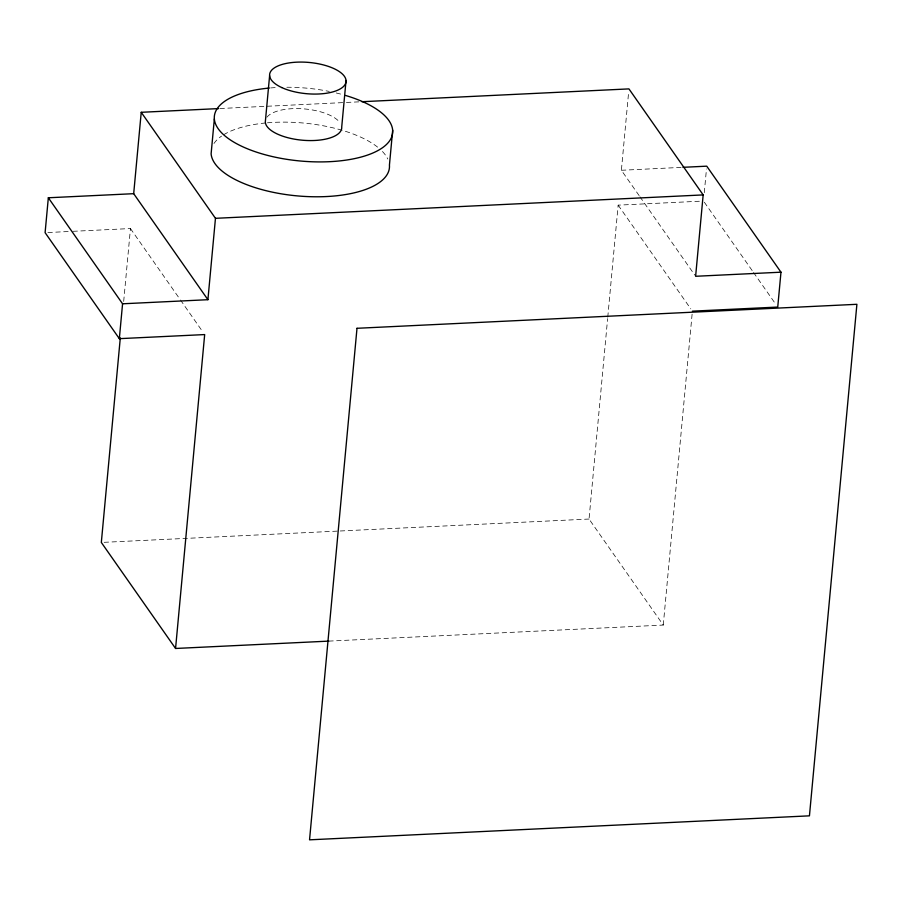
<?xml version="1.0" encoding="UTF-8"?>
<svg xmlns="http://www.w3.org/2000/svg" width="902" height="902" viewBox="0 0 902 902"><rect width="100%" height="100%" fill="white"/><g stroke="black" fill="none" stroke-linecap="round" stroke-linejoin="round"><path stroke-width="0.68" stroke-dasharray="4.51 3.38" d="M123.687 301.426L130.452 228.556L71.686 231.374M328.756 641.119L663.263 625.063L589.04 519.045L607.621 318.654M607.756 317.256L618.152 205.149L700.707 201.18M639.146 195.621L621.388 170.275L628.547 93.098M663.263 625.063L692.386 311.167M704.282 192.678L706.48 168.967M219.941 108.522L345.026 102.512M346.436 102.445L359.086 101.847M621.388 170.275L681.551 167.377M47.896 232.524L70.288 231.442M104.136 542.316L338.859 531.053M340.268 530.985L589.04 519.045M704.315 202.206L752.719 271.344M753.531 272.494L776.126 304.763M639.946 196.771L694.811 275.133M618.152 205.149L690.774 308.856M130.452 228.556L179.667 298.855M180.479 300.005L203.063 332.274M213.988 143.474A89.535 36.565 5.3 0 1 221.554 136.112M223.628 134.759A89.535 36.565 5.3 0 1 266.067 122.931M267.432 122.807A89.535 36.565 5.3 0 1 378.344 147.725M382.448 151.502A89.535 36.565 5.3 0 1 387.759 159.011M270.668 87.934A89.535 36.565 5.3 0 1 277.534 87.471M286.847 87.246A89.535 36.565 5.3 0 1 329.298 91.44M336.232 92.974A89.535 36.565 5.3 0 1 342.907 94.699M266.913 117.204A38.369 15.672 5.3 0 1 303.467 108.849A38.369 15.672 5.3 0 1 340.088 122.819"/><path stroke-width="1.35" d="M48.336 197.775L122.571 303.794L207.911 299.701L133.688 193.682L48.336 197.775L45.1 232.66L119.335 338.667L204.675 334.574L175.563 648.47L328.756 641.119M119.335 338.667L122.571 303.794M120.304 337.867L101.328 542.452L175.563 648.47M133.688 193.682L141.231 112.299L218.532 108.59M214.349 118.929L211.113 153.814A89.535 36.565 5.3 0 0 303.286 196.354A89.535 36.565 5.3 0 0 389.438 165.1L392.674 130.226M207.911 299.701L215.465 218.318L141.231 112.299M269.608 75.655L265.301 122.153A38.369 15.672 5.3 0 0 304.797 140.396A38.369 15.672 5.3 0 0 341.723 127.002L346.041 80.492M361.894 101.712L628.942 88.892L703.165 194.911L695.622 276.283L780.974 272.19L777.738 307.063L692.386 311.167M682.949 167.321L706.74 166.171L780.974 272.19M215.465 218.318L703.165 194.911M345.489 95.443A89.535 36.565 5.3 0 1 370.643 153.926A89.535 36.565 5.3 0 1 231.036 140.385A89.535 36.565 5.3 0 1 269.303 88.046M357 328.294L309.544 839.83L809.444 815.836L856.9 304.301L357 328.294M281.717 87.55A38.369 15.672 5.3 0 0 345.071 84.506A38.369 15.672 5.3 0 0 296.69 62.17A38.369 15.672 5.3 0 0 281.717 87.55"/></g></svg>
